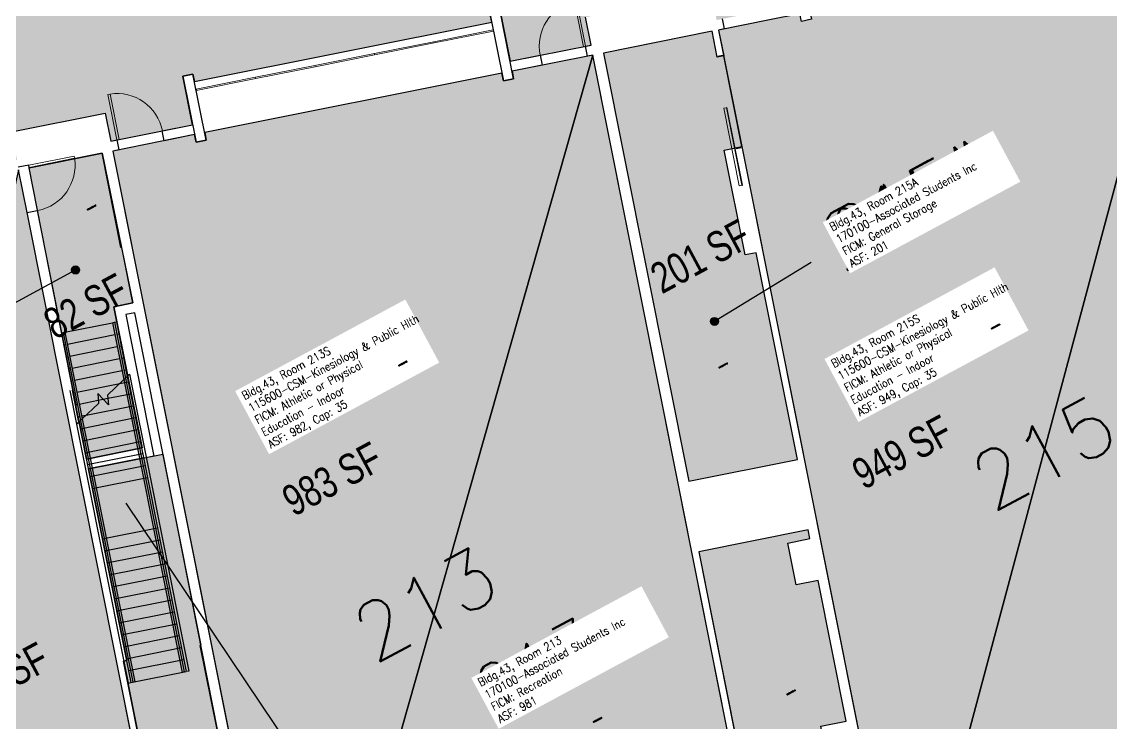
# Model space of a CAD drawing. Header units: inches. Extents: x 69213732 to 69221603, y 27657838 to 27667119.
# Drawn here: x 69216098 to 69216946, y 27664148 to 27664694 of the extents above; entities that cross this region are included whole.
import ezdxf
from ezdxf.enums import TextEntityAlignment as Align

# ---------------------------------------------------------------- set-up
doc = ezdxf.new("R2010")
doc.units = ezdxf.units.IN
doc.header["$LTSCALE"] = 100
doc.header["$MEASUREMENT"] = 0
for name, color, linetype in [('A-DOOR', 2, 'CONTINUOUS'), ('A-FLOR', 3, 'CONTINUOUS'), ('A-GLAZ', 1, 'CONTINUOUS'), ('A-GLAZ-SILL', 2, 'CONTINUOUS'), ('A-IDEN-FNUM', 1, 'CONTINUOUS'), ('A-IDEN-RNUM', 7, 'CONTINUOUS'), ('A-IDEN-SNUM', 4, 'CONTINUOUS'), ('A-IDEN-TEXT', 4, 'CONTINUOUS'), ('A-IDEN-VNUM', 4, 'CONTINUOUS'), ('A-WALL', 5, 'CONTINUOUS'), ('AREA-ASSIGN', 7, 'CONTINUOUS'), ('AREA-TEXT', 3, 'CONTINUOUS'), ('Rooms-Category-Color', 7, 'CONTINUOUS'), ('Rooms-College-Color', 7, 'CONTINUOUS'), ('Rooms-Department-Color', 7, 'CONTINUOUS'), ('Rooms-Division-Color', 7, 'CONTINUOUS'), ('Rooms-Information', 7, 'CONTINUOUS')]:
    doc.layers.add(name, color=color, linetype=linetype)
doc.styles.add('AREA', font='arial.ttf', dxfattribs={"width": 0.75, "height": 24})
doc.styles.add('ROOMFNUMBER', font='SIMPLEX.SHX', dxfattribs={"height": 0.8333})
doc.styles.add('ROOMSNUMBER', font='TXT.shx', dxfattribs={"height": 0.03})
doc.styles.add('ROOMVNUMBER', font='simplex.shx', dxfattribs={"width": 0.85})

# ---------------------------------------------------------------- blocks, each defined once
blk = doc.blocks.new('Single-Flush - SLO 3_ X 8_-4_-35-BACKGROUND Level 2 Parent View')
at = {"layer": 'A-DOOR', "lineweight": 20}
for p, q in [((16.25, -3.94), (16.25, -39.96)), ((18, -3.94), (16.25, -3.94)), ((18, -3.94), (18, -39.96)), ((18, -39.96), (16.25, -39.96))]:
    blk.add_line(p, q, dxfattribs=at)
at = {"layer": 'A-DOOR', "lineweight": 5}
blk.add_arc((18, -3.94), 36.07, 180, 267.21884, dxfattribs=at)
blk = doc.blocks.new('Single-Flush - SLO 3_ X 8_-4_-34-BACKGROUND Level 2 Parent View')
at = {"layer": 'A-DOOR', "lineweight": 20}
for p, q in [((16.25, 3.94), (16.25, 39.96)), ((18, 39.96), (16.25, 39.96)), ((18, 3.94), (18, 39.96)), ((18, 3.94), (16.25, 3.94))]:
    blk.add_line(p, q, dxfattribs=at)
at = {"layer": 'A-DOOR', "lineweight": 5}
blk.add_arc((18, 3.94), 36.07, 92.78116, 180, dxfattribs=at)
blk = doc.blocks.new('Single-Flush - 36_ x 114_-43-BACKGROUND Level 2 Parent View')
at = {"layer": 'A-DOOR', "lineweight": 20}
for p, q in [((16.25, -4.25), (16.25, -40.27)), ((18, -4.25), (16.25, -4.25)), ((18, -4.25), (18, -40.27)), ((18, -40.27), (16.25, -40.27))]:
    blk.add_line(p, q, dxfattribs=at)
at = {"layer": 'A-DOOR', "lineweight": 5}
blk.add_arc((18, -4.25), 36.07, 180, 267.21884, dxfattribs=at)
blk = doc.blocks.new('FITNESS CLOSET DOOR - 3068-Sliding-26-BACKGROUND Level 2 Parent View')
at = {"layer": 'A-DOOR', "lineweight": 20}
for p, q in [((-4, 10.3125), (-65.5, 10.3125)), ((-65.5, 10.3125), (-65.5, 8.3125)), ((-4, 8.3125), (-4, 10.3125)), ((-65.5, 8.3125), (-4, 8.3125))]:
    blk.add_line(p, q, dxfattribs=at)
at = {"layer": 'A-DOOR'}
for p, q in [((-4, 8.3125), (-65.5, 8.3125)), ((-65.5, 8.3125), (-65.5, 7.8125)), ((-65.5, 7.8125), (-4, 7.8125)), ((-36.625, 7), (-36.625, 3)), ((-4, 7.8125), (-4, 8.3125)), ((36.625, 7), (36.625, 3))]:
    blk.add_line(p, q, dxfattribs=at)

msp = doc.modelspace()

# ---------------------------------------------------------------- hatches: boundary and pattern name
at = {"layer": 'A-IDEN-FNUM'}
h = msp.add_hatch(color=256, dxfattribs=at)
edge = h.paths.add_edge_path()
edge.add_arc((69216140.24, 27664500.95), 3.14, 0, 360)
h = msp.add_hatch(color=256, dxfattribs=at)
edge = h.paths.add_edge_path()
edge.add_arc((69216637.6, 27664460.9), 3.14, 0, 360)
at = {"layer": 'A-IDEN-VNUM'}
h = msp.add_hatch(color=256, dxfattribs=at)
edge = h.paths.add_edge_path()
edge.add_arc((69216140.24, 27664500.95), 3.14, 0, 360)
h = msp.add_hatch(color=256, dxfattribs=at)
edge = h.paths.add_edge_path()
edge.add_arc((69216637.6, 27664460.9), 3.14, 0, 360)
at = {"layer": 'Rooms-Category-Color', "true_color": 0xadadad}
for points in [[(69217293.45, 27664338.06), (69217369.4, 27664378.94), (69217358.5, 27664399.19), (69217359.03, 27664399.47), (69217041.59, 27664987.32), (69216572.33, 27664893.72), (69216549.14, 27665009.87), (69216103.39, 27664923.16), (69216100.15, 27664918.3), (69216122.26, 27664803.73), (69215984.77, 27664777.49), (69215906.75, 27664922.46), (69216059.69, 27664952.99), (69216041.5, 27665044.1), (69215859.69, 27665007.26), (69215852.47, 27665020.68), (69215873.11, 27665031.77), (69215816.27, 27665137.39), (69215678.09, 27665063.02), (69215845.34, 27664752.26), (69215885.01, 27664760.18), (69215888.54, 27664742.48), (69215857.83, 27664736.34), (69215874.69, 27664651.88), (69215891.73, 27664655.29), (69215896.2, 27664632.85), (69215791.76, 27664612), (69215788.83, 27664626.71), (69215729.5, 27664614.87), (69215732.43, 27664600.16), (69215572.83, 27664568.3), (69215584.09, 27664511.91), (69215767.25, 27664548.48), (69215768.14, 27664544.06), (69215782.08, 27664546.85), (69215778.85, 27664563.03), (69215786.7, 27664564.6), (69215787.87, 27664558.71), (69216019.31, 27664604.91), (69216018.13, 27664610.8), (69216025.98, 27664612.36), (69216033.54, 27664574.49), (69216094.71, 27664586.7), (69216090.37, 27664608.39), (69216163.31, 27664622.95), (69216167.64, 27664601.26), (69216231.38, 27664613.98), (69216223.82, 27664651.86), (69216231.67, 27664653.43), (69216232.84, 27664647.54), (69216464.28, 27664693.74), (69216463.1, 27664699.63), (69216470.95, 27664701.19), (69216478.51, 27664663.32), (69216541.61, 27664675.91), (69216537.27, 27664697.61), (69216634.99, 27664717.12), (69216639.32, 27664695.42), (69216702.57, 27664708.05), (69216695.01, 27664745.92), (69216702.86, 27664747.49), (69216704.03, 27664741.61), (69216935.47, 27664787.81), (69216934.29, 27664793.69), (69216942.14, 27664795.26), (69216945.37, 27664779.08), (69216994.47, 27664788.88), (69216991.94, 27664793.57), (69216988.31, 27664791.62), (69216958.99, 27664846.1), (69217009.84, 27664873.47), (69217101.28, 27664703.58), (69217054.06, 27664678.17), (69217084.07, 27664622.41), (69217094.81, 27664627.91), (69217131.37, 27664647.59), (69217129.7, 27664642), (69217146.4, 27664610.96), (69217145.89, 27664610.69), (69217287.04, 27664348.45), (69217287.68, 27664348.79)], [(69216104.21, 27664580.56), (69216160.85, 27664591.87), (69216184.76, 27664475.29), (69216170.05, 27664472.36), (69216192, 27664362.4), (69216148.85, 27664353.79)]]:
    msp.add_hatch(color=253, dxfattribs=at).paths.add_polyline_path(points)
at = {"layer": 'Rooms-Category-Color', "true_color": 0xfbafa2}
for points in [[(69217001.26, 27664759.64), (69216951.24, 27664749.66), (69216952.41, 27664743.77), (69216944.57, 27664742.21), (69216943.39, 27664748.09), (69216711.96, 27664701.89), (69216713.14, 27664696.01), (69216705.29, 27664694.44), (69216704.12, 27664700.32), (69216680.46, 27664695.6), (69216640.86, 27664687.7), (69216658.97, 27664597.01), (69216786.57, 27663957.83)], [(69216542.81, 27664668.12), (69216480.05, 27664655.59), (69216481.22, 27664649.71), (69216473.38, 27664648.14), (69216472.2, 27664654.03), (69216240.77, 27664607.83), (69216241.95, 27664601.94), (69216234.1, 27664600.38), (69216232.93, 27664606.26), (69216169.18, 27664593.53), (69216314.74, 27663864.4)]]:
    msp.add_hatch(color=21, dxfattribs=at).paths.add_polyline_path(points)
at = {"layer": 'Rooms-Category-Color', "true_color": 0xffe090}
for points in [[(69216786.57, 27663957.83), (69216799.09, 27663960.31), (69216895.71, 27663979.44), (69217269.94, 27664053.55), (69217319.48, 27664063.36), (69217339.39, 27664067.3), (69217332.89, 27664079.38), (69217348.74, 27664087.91), (69217357.27, 27664072.06), (69217353.69, 27664070.13), (69217370.57, 27664073.47), (69217075.35, 27664621.99), (69217001.26, 27664759.64)], [(69216314.74, 27663864.4), (69216321.78, 27663865.79), (69216417.17, 27663884.68), (69216523.68, 27663905.77), (69216520.36, 27663922.45), (69216543.89, 27663927.15), (69216547.23, 27663910.44), (69216688.48, 27663938.41), (69216683.76, 27663962.05), (69216669.67, 27664032.65), (69216542.81, 27664668.12)], [(69215919.44, 27663786.12), (69215939.82, 27663790.16), (69215989.36, 27663799.97), (69216052.84, 27663812.54), (69216050.49, 27663824.3), (69216074.02, 27663829), (69216076.38, 27663817.2), (69216241.4, 27663849.88), (69216222.73, 27663943.43), (69216172.44, 27664195.34), (69216172.45, 27664195.34), (69216102.54, 27664545.56), (69216095.88, 27664578.9)]]:
    msp.add_hatch(color=41, dxfattribs=at).paths.add_polyline_path(points)
at = {"layer": 'Rooms-Category-Color', "true_color": 0xe3c5e1}
for points in [[(69216617.65, 27664336.64), (69216702.22, 27664353.52), (69216670.12, 27664514.34), (69216661.54, 27664512.63), (69216645.24, 27664594.27), (69216650.39, 27664595.3), (69216658.97, 27664597.01), (69216644.87, 27664667.62), (69216639.72, 27664666.59), (69216635.72, 27664686.67), (69216551.14, 27664669.79)], [(69216246.55, 27663850.9), (69216227.88, 27663944.46), (69216236.46, 27663946.17), (69216220.16, 27664027.81), (69216211.58, 27664026.1), (69216177.59, 27664196.37), (69216180.17, 27664196.89), (69216150.39, 27664346.07), (69216208.25, 27664357.62), (69216250.39, 27664143.35), (69216233.23, 27664139.92), (69216239.9, 27664107.35), (69216256.9, 27664110.74), (69216267.93, 27664055.45), (69216249.79, 27664051.83), (69216254.49, 27664028.3), (69216272.63, 27664031.92), (69216304.05, 27663874.52), (69216280.75, 27663869.9), (69216283.08, 27663858.13)], [(69216658.52, 27664115.32), (69216667.1, 27664117.03), (69216683.39, 27664035.39), (69216674.81, 27664033.68), (69216669.67, 27664032.65), (69216683.76, 27663962.05), (69216688.91, 27663963.07), (69216693.63, 27663939.43), (69216759.11, 27663952.39), (69216755.71, 27663969.44), (69216775.44, 27663973.37), (69216744.93, 27664126.2), (69216725.2, 27664122.27), (69216720.5, 27664145.8), (69216740.23, 27664149.74), (69216718.36, 27664259.27), (69216701.35, 27664255.87), (69216694.68, 27664288.44), (69216711.85, 27664291.87), (69216710.51, 27664298.58), (69216625.33, 27664281.58)]]:
    msp.add_hatch(color=254, dxfattribs=at).paths.add_polyline_path(points)
at = {"layer": 'Rooms-College-Color', "true_color": 0xffe090}
for points in [[(69217293.45, 27664338.06), (69217369.4, 27664378.94), (69217358.5, 27664399.19), (69217359.03, 27664399.47), (69217041.59, 27664987.32), (69216572.33, 27664893.72), (69216549.14, 27665009.87), (69216103.39, 27664923.16), (69216100.15, 27664918.3), (69216122.26, 27664803.73), (69215984.77, 27664777.49), (69215906.75, 27664922.46), (69216059.69, 27664952.99), (69216041.5, 27665044.1), (69215859.69, 27665007.26), (69215852.47, 27665020.68), (69215873.11, 27665031.77), (69215816.27, 27665137.39), (69215678.09, 27665063.02), (69215845.34, 27664752.26), (69215885.01, 27664760.18), (69215888.54, 27664742.48), (69215857.83, 27664736.34), (69215874.69, 27664651.88), (69215891.73, 27664655.29), (69215896.2, 27664632.85), (69215791.76, 27664612), (69215788.83, 27664626.71), (69215729.5, 27664614.87), (69215732.43, 27664600.16), (69215572.83, 27664568.3), (69215584.09, 27664511.91), (69215767.25, 27664548.48), (69215768.14, 27664544.06), (69215782.08, 27664546.85), (69215778.85, 27664563.03), (69215786.7, 27664564.6), (69215787.87, 27664558.71), (69216019.31, 27664604.91), (69216018.13, 27664610.8), (69216025.98, 27664612.36), (69216033.54, 27664574.49), (69216094.71, 27664586.7), (69216090.37, 27664608.39), (69216163.31, 27664622.95), (69216167.64, 27664601.26), (69216231.38, 27664613.98), (69216223.82, 27664651.86), (69216231.67, 27664653.43), (69216232.84, 27664647.54), (69216464.28, 27664693.74), (69216463.1, 27664699.63), (69216470.95, 27664701.19), (69216478.51, 27664663.32), (69216541.61, 27664675.91), (69216537.27, 27664697.61), (69216634.99, 27664717.12), (69216639.32, 27664695.42), (69216702.57, 27664708.05), (69216695.01, 27664745.92), (69216702.86, 27664747.49), (69216704.03, 27664741.61), (69216935.47, 27664787.81), (69216934.29, 27664793.69), (69216942.14, 27664795.26), (69216945.37, 27664779.08), (69216994.47, 27664788.88), (69216991.94, 27664793.57), (69216988.31, 27664791.62), (69216958.99, 27664846.1), (69217009.84, 27664873.47), (69217101.28, 27664703.58), (69217054.06, 27664678.17), (69217084.07, 27664622.41), (69217094.81, 27664627.91), (69217131.37, 27664647.59), (69217129.7, 27664642), (69217146.4, 27664610.96), (69217145.89, 27664610.69), (69217287.04, 27664348.45), (69217287.68, 27664348.79)], [(69217001.26, 27664759.64), (69216951.24, 27664749.66), (69216952.41, 27664743.77), (69216944.57, 27664742.21), (69216943.39, 27664748.09), (69216711.96, 27664701.89), (69216713.14, 27664696.01), (69216705.29, 27664694.44), (69216704.12, 27664700.32), (69216680.46, 27664695.6), (69216640.86, 27664687.7), (69216658.97, 27664597.01), (69216786.57, 27663957.83)], [(69216542.81, 27664668.12), (69216480.05, 27664655.59), (69216481.22, 27664649.71), (69216473.38, 27664648.14), (69216472.2, 27664654.03), (69216240.77, 27664607.83), (69216241.95, 27664601.94), (69216234.1, 27664600.38), (69216232.93, 27664606.26), (69216169.18, 27664593.53), (69216314.74, 27663864.4)]]:
    msp.add_hatch(color=41, dxfattribs=at).paths.add_polyline_path(points)
at = {"layer": 'Rooms-College-Color', "true_color": 0xadadad}
for points in [[(69216786.57, 27663957.83), (69216799.09, 27663960.31), (69216895.71, 27663979.44), (69217269.94, 27664053.55), (69217319.48, 27664063.36), (69217339.39, 27664067.3), (69217332.89, 27664079.38), (69217348.74, 27664087.91), (69217357.27, 27664072.06), (69217353.69, 27664070.13), (69217370.57, 27664073.47), (69217075.35, 27664621.99), (69217001.26, 27664759.64)], [(69216617.65, 27664336.64), (69216702.22, 27664353.52), (69216670.12, 27664514.34), (69216661.54, 27664512.63), (69216645.24, 27664594.27), (69216650.39, 27664595.3), (69216658.97, 27664597.01), (69216644.87, 27664667.62), (69216639.72, 27664666.59), (69216635.72, 27664686.67), (69216551.14, 27664669.79)], [(69216314.74, 27663864.4), (69216321.78, 27663865.79), (69216417.17, 27663884.68), (69216523.68, 27663905.77), (69216520.36, 27663922.45), (69216543.89, 27663927.15), (69216547.23, 27663910.44), (69216688.48, 27663938.41), (69216683.76, 27663962.05), (69216669.67, 27664032.65), (69216542.81, 27664668.12)], [(69216104.21, 27664580.56), (69216160.85, 27664591.87), (69216184.76, 27664475.29), (69216170.05, 27664472.36), (69216192, 27664362.4), (69216148.85, 27664353.79)], [(69215919.44, 27663786.12), (69215939.82, 27663790.16), (69215989.36, 27663799.97), (69216052.84, 27663812.54), (69216050.49, 27663824.3), (69216074.02, 27663829), (69216076.38, 27663817.2), (69216241.4, 27663849.88), (69216222.73, 27663943.43), (69216172.44, 27664195.34), (69216172.45, 27664195.34), (69216102.54, 27664545.56), (69216095.88, 27664578.9)], [(69216246.55, 27663850.9), (69216227.88, 27663944.46), (69216236.46, 27663946.17), (69216220.16, 27664027.81), (69216211.58, 27664026.1), (69216177.59, 27664196.37), (69216180.17, 27664196.89), (69216150.39, 27664346.07), (69216208.25, 27664357.62), (69216250.39, 27664143.35), (69216233.23, 27664139.92), (69216239.9, 27664107.35), (69216256.9, 27664110.74), (69216267.93, 27664055.45), (69216249.79, 27664051.83), (69216254.49, 27664028.3), (69216272.63, 27664031.92), (69216304.05, 27663874.52), (69216280.75, 27663869.9), (69216283.08, 27663858.13)], [(69216658.52, 27664115.32), (69216667.1, 27664117.03), (69216683.39, 27664035.39), (69216674.81, 27664033.68), (69216669.67, 27664032.65), (69216683.76, 27663962.05), (69216688.91, 27663963.07), (69216693.63, 27663939.43), (69216759.11, 27663952.39), (69216755.71, 27663969.44), (69216775.44, 27663973.37), (69216744.93, 27664126.2), (69216725.2, 27664122.27), (69216720.5, 27664145.8), (69216740.23, 27664149.74), (69216718.36, 27664259.27), (69216701.35, 27664255.87), (69216694.68, 27664288.44), (69216711.85, 27664291.87), (69216710.51, 27664298.58), (69216625.33, 27664281.58)]]:
    msp.add_hatch(color=253, dxfattribs=at).paths.add_polyline_path(points)
at = {"layer": 'Rooms-Department-Color', "true_color": 0xacacac}
for points in [[(69217293.45, 27664338.06), (69217369.4, 27664378.94), (69217358.5, 27664399.19), (69217359.03, 27664399.47), (69217041.59, 27664987.32), (69216572.33, 27664893.72), (69216549.14, 27665009.87), (69216103.39, 27664923.16), (69216100.15, 27664918.3), (69216122.26, 27664803.73), (69215984.77, 27664777.49), (69215906.75, 27664922.46), (69216059.69, 27664952.99), (69216041.5, 27665044.1), (69215859.69, 27665007.26), (69215852.47, 27665020.68), (69215873.11, 27665031.77), (69215816.27, 27665137.39), (69215678.09, 27665063.02), (69215845.34, 27664752.26), (69215885.01, 27664760.18), (69215888.54, 27664742.48), (69215857.83, 27664736.34), (69215874.69, 27664651.88), (69215891.73, 27664655.29), (69215896.2, 27664632.85), (69215791.76, 27664612), (69215788.83, 27664626.71), (69215729.5, 27664614.87), (69215732.43, 27664600.16), (69215572.83, 27664568.3), (69215584.09, 27664511.91), (69215767.25, 27664548.48), (69215768.14, 27664544.06), (69215782.08, 27664546.85), (69215778.85, 27664563.03), (69215786.7, 27664564.6), (69215787.87, 27664558.71), (69216019.31, 27664604.91), (69216018.13, 27664610.8), (69216025.98, 27664612.36), (69216033.54, 27664574.49), (69216094.71, 27664586.7), (69216090.37, 27664608.39), (69216163.31, 27664622.95), (69216167.64, 27664601.26), (69216231.38, 27664613.98), (69216223.82, 27664651.86), (69216231.67, 27664653.43), (69216232.84, 27664647.54), (69216464.28, 27664693.74), (69216463.1, 27664699.63), (69216470.95, 27664701.19), (69216478.51, 27664663.32), (69216541.61, 27664675.91), (69216537.27, 27664697.61), (69216634.99, 27664717.12), (69216639.32, 27664695.42), (69216702.57, 27664708.05), (69216695.01, 27664745.92), (69216702.86, 27664747.49), (69216704.03, 27664741.61), (69216935.47, 27664787.81), (69216934.29, 27664793.69), (69216942.14, 27664795.26), (69216945.37, 27664779.08), (69216994.47, 27664788.88), (69216991.94, 27664793.57), (69216988.31, 27664791.62), (69216958.99, 27664846.1), (69217009.84, 27664873.47), (69217101.28, 27664703.58), (69217054.06, 27664678.17), (69217084.07, 27664622.41), (69217094.81, 27664627.91), (69217131.37, 27664647.59), (69217129.7, 27664642), (69217146.4, 27664610.96), (69217145.89, 27664610.69), (69217287.04, 27664348.45), (69217287.68, 27664348.79)], [(69216104.21, 27664580.56), (69216160.85, 27664591.87), (69216184.76, 27664475.29), (69216170.05, 27664472.36), (69216192, 27664362.4), (69216148.85, 27664353.79)]]:
    msp.add_hatch(color=253, dxfattribs=at).paths.add_polyline_path(points)
at = {"layer": 'Rooms-Department-Color', "true_color": 0xffe090}
for points in [[(69217001.26, 27664759.64), (69216951.24, 27664749.66), (69216952.41, 27664743.77), (69216944.57, 27664742.21), (69216943.39, 27664748.09), (69216711.96, 27664701.89), (69216713.14, 27664696.01), (69216705.29, 27664694.44), (69216704.12, 27664700.32), (69216680.46, 27664695.6), (69216640.86, 27664687.7), (69216658.97, 27664597.01), (69216786.57, 27663957.83)], [(69216542.81, 27664668.12), (69216480.05, 27664655.59), (69216481.22, 27664649.71), (69216473.38, 27664648.14), (69216472.2, 27664654.03), (69216240.77, 27664607.83), (69216241.95, 27664601.94), (69216234.1, 27664600.38), (69216232.93, 27664606.26), (69216169.18, 27664593.53), (69216314.74, 27663864.4)]]:
    msp.add_hatch(color=41, dxfattribs=at).paths.add_polyline_path(points)
at = {"layer": 'Rooms-Department-Color', "true_color": 0x604aed}
for points in [[(69216786.57, 27663957.83), (69216799.09, 27663960.31), (69216895.71, 27663979.44), (69217269.94, 27664053.55), (69217319.48, 27664063.36), (69217339.39, 27664067.3), (69217332.89, 27664079.38), (69217348.74, 27664087.91), (69217357.27, 27664072.06), (69217353.69, 27664070.13), (69217370.57, 27664073.47), (69217075.35, 27664621.99), (69217001.26, 27664759.64)], [(69216617.65, 27664336.64), (69216702.22, 27664353.52), (69216670.12, 27664514.34), (69216661.54, 27664512.63), (69216645.24, 27664594.27), (69216650.39, 27664595.3), (69216658.97, 27664597.01), (69216644.87, 27664667.62), (69216639.72, 27664666.59), (69216635.72, 27664686.67), (69216551.14, 27664669.79)], [(69216314.74, 27663864.4), (69216321.78, 27663865.79), (69216417.17, 27663884.68), (69216523.68, 27663905.77), (69216520.36, 27663922.45), (69216543.89, 27663927.15), (69216547.23, 27663910.44), (69216688.48, 27663938.41), (69216683.76, 27663962.05), (69216669.67, 27664032.65), (69216542.81, 27664668.12)], [(69215919.44, 27663786.12), (69215939.82, 27663790.16), (69215989.36, 27663799.97), (69216052.84, 27663812.54), (69216050.49, 27663824.3), (69216074.02, 27663829), (69216076.38, 27663817.2), (69216241.4, 27663849.88), (69216222.73, 27663943.43), (69216172.44, 27664195.34), (69216172.45, 27664195.34), (69216102.54, 27664545.56), (69216095.88, 27664578.9)], [(69216246.55, 27663850.9), (69216227.88, 27663944.46), (69216236.46, 27663946.17), (69216220.16, 27664027.81), (69216211.58, 27664026.1), (69216177.59, 27664196.37), (69216180.17, 27664196.89), (69216150.39, 27664346.07), (69216208.25, 27664357.62), (69216250.39, 27664143.35), (69216233.23, 27664139.92), (69216239.9, 27664107.35), (69216256.9, 27664110.74), (69216267.93, 27664055.45), (69216249.79, 27664051.83), (69216254.49, 27664028.3), (69216272.63, 27664031.92), (69216304.05, 27663874.52), (69216280.75, 27663869.9), (69216283.08, 27663858.13)], [(69216658.52, 27664115.32), (69216667.1, 27664117.03), (69216683.39, 27664035.39), (69216674.81, 27664033.68), (69216669.67, 27664032.65), (69216683.76, 27663962.05), (69216688.91, 27663963.07), (69216693.63, 27663939.43), (69216759.11, 27663952.39), (69216755.71, 27663969.44), (69216775.44, 27663973.37), (69216744.93, 27664126.2), (69216725.2, 27664122.27), (69216720.5, 27664145.8), (69216740.23, 27664149.74), (69216718.36, 27664259.27), (69216701.35, 27664255.87), (69216694.68, 27664288.44), (69216711.85, 27664291.87), (69216710.51, 27664298.58), (69216625.33, 27664281.58)]]:
    msp.add_hatch(color=173, dxfattribs=at).paths.add_polyline_path(points)
at = {"layer": 'Rooms-Division-Color', "true_color": 0xadadad}
for points in [[(69217293.45, 27664338.06), (69217369.4, 27664378.94), (69217358.5, 27664399.19), (69217359.03, 27664399.47), (69217041.59, 27664987.32), (69216572.33, 27664893.72), (69216549.14, 27665009.87), (69216103.39, 27664923.16), (69216100.15, 27664918.3), (69216122.26, 27664803.73), (69215984.77, 27664777.49), (69215906.75, 27664922.46), (69216059.69, 27664952.99), (69216041.5, 27665044.1), (69215859.69, 27665007.26), (69215852.47, 27665020.68), (69215873.11, 27665031.77), (69215816.27, 27665137.39), (69215678.09, 27665063.02), (69215845.34, 27664752.26), (69215885.01, 27664760.18), (69215888.54, 27664742.48), (69215857.83, 27664736.34), (69215874.69, 27664651.88), (69215891.73, 27664655.29), (69215896.2, 27664632.85), (69215791.76, 27664612), (69215788.83, 27664626.71), (69215729.5, 27664614.87), (69215732.43, 27664600.16), (69215572.83, 27664568.3), (69215584.09, 27664511.91), (69215767.25, 27664548.48), (69215768.14, 27664544.06), (69215782.08, 27664546.85), (69215778.85, 27664563.03), (69215786.7, 27664564.6), (69215787.87, 27664558.71), (69216019.31, 27664604.91), (69216018.13, 27664610.8), (69216025.98, 27664612.36), (69216033.54, 27664574.49), (69216094.71, 27664586.7), (69216090.37, 27664608.39), (69216163.31, 27664622.95), (69216167.64, 27664601.26), (69216231.38, 27664613.98), (69216223.82, 27664651.86), (69216231.67, 27664653.43), (69216232.84, 27664647.54), (69216464.28, 27664693.74), (69216463.1, 27664699.63), (69216470.95, 27664701.19), (69216478.51, 27664663.32), (69216541.61, 27664675.91), (69216537.27, 27664697.61), (69216634.99, 27664717.12), (69216639.32, 27664695.42), (69216702.57, 27664708.05), (69216695.01, 27664745.92), (69216702.86, 27664747.49), (69216704.03, 27664741.61), (69216935.47, 27664787.81), (69216934.29, 27664793.69), (69216942.14, 27664795.26), (69216945.37, 27664779.08), (69216994.47, 27664788.88), (69216991.94, 27664793.57), (69216988.31, 27664791.62), (69216958.99, 27664846.1), (69217009.84, 27664873.47), (69217101.28, 27664703.58), (69217054.06, 27664678.17), (69217084.07, 27664622.41), (69217094.81, 27664627.91), (69217131.37, 27664647.59), (69217129.7, 27664642), (69217146.4, 27664610.96), (69217145.89, 27664610.69), (69217287.04, 27664348.45), (69217287.68, 27664348.79)], [(69216104.21, 27664580.56), (69216160.85, 27664591.87), (69216184.76, 27664475.29), (69216170.05, 27664472.36), (69216192, 27664362.4), (69216148.85, 27664353.79)]]:
    msp.add_hatch(color=253, dxfattribs=at).paths.add_polyline_path(points)
at = {"layer": 'Rooms-Division-Color', "true_color": 0xffe090}
for points in [[(69217001.26, 27664759.64), (69216951.24, 27664749.66), (69216952.41, 27664743.77), (69216944.57, 27664742.21), (69216943.39, 27664748.09), (69216711.96, 27664701.89), (69216713.14, 27664696.01), (69216705.29, 27664694.44), (69216704.12, 27664700.32), (69216680.46, 27664695.6), (69216640.86, 27664687.7), (69216658.97, 27664597.01), (69216786.57, 27663957.83)], [(69216542.81, 27664668.12), (69216480.05, 27664655.59), (69216481.22, 27664649.71), (69216473.38, 27664648.14), (69216472.2, 27664654.03), (69216240.77, 27664607.83), (69216241.95, 27664601.94), (69216234.1, 27664600.38), (69216232.93, 27664606.26), (69216169.18, 27664593.53), (69216314.74, 27663864.4)]]:
    msp.add_hatch(color=41, dxfattribs=at).paths.add_polyline_path(points)
at = {"layer": 'Rooms-Division-Color', "true_color": 0x604aed}
for points in [[(69216786.57, 27663957.83), (69216799.09, 27663960.31), (69216895.71, 27663979.44), (69217269.94, 27664053.55), (69217319.48, 27664063.36), (69217339.39, 27664067.3), (69217332.89, 27664079.38), (69217348.74, 27664087.91), (69217357.27, 27664072.06), (69217353.69, 27664070.13), (69217370.57, 27664073.47), (69217075.35, 27664621.99), (69217001.26, 27664759.64)], [(69216617.65, 27664336.64), (69216702.22, 27664353.52), (69216670.12, 27664514.34), (69216661.54, 27664512.63), (69216645.24, 27664594.27), (69216650.39, 27664595.3), (69216658.97, 27664597.01), (69216644.87, 27664667.62), (69216639.72, 27664666.59), (69216635.72, 27664686.67), (69216551.14, 27664669.79)], [(69216314.74, 27663864.4), (69216321.78, 27663865.79), (69216417.17, 27663884.68), (69216523.68, 27663905.77), (69216520.36, 27663922.45), (69216543.89, 27663927.15), (69216547.23, 27663910.44), (69216688.48, 27663938.41), (69216683.76, 27663962.05), (69216669.67, 27664032.65), (69216542.81, 27664668.12)], [(69215919.44, 27663786.12), (69215939.82, 27663790.16), (69215989.36, 27663799.97), (69216052.84, 27663812.54), (69216050.49, 27663824.3), (69216074.02, 27663829), (69216076.38, 27663817.2), (69216241.4, 27663849.88), (69216222.73, 27663943.43), (69216172.44, 27664195.34), (69216172.45, 27664195.34), (69216102.54, 27664545.56), (69216095.88, 27664578.9)], [(69216246.55, 27663850.9), (69216227.88, 27663944.46), (69216236.46, 27663946.17), (69216220.16, 27664027.81), (69216211.58, 27664026.1), (69216177.59, 27664196.37), (69216180.17, 27664196.89), (69216150.39, 27664346.07), (69216208.25, 27664357.62), (69216250.39, 27664143.35), (69216233.23, 27664139.92), (69216239.9, 27664107.35), (69216256.9, 27664110.74), (69216267.93, 27664055.45), (69216249.79, 27664051.83), (69216254.49, 27664028.3), (69216272.63, 27664031.92), (69216304.05, 27663874.52), (69216280.75, 27663869.9), (69216283.08, 27663858.13)], [(69216658.52, 27664115.32), (69216667.1, 27664117.03), (69216683.39, 27664035.39), (69216674.81, 27664033.68), (69216669.67, 27664032.65), (69216683.76, 27663962.05), (69216688.91, 27663963.07), (69216693.63, 27663939.43), (69216759.11, 27663952.39), (69216755.71, 27663969.44), (69216775.44, 27663973.37), (69216744.93, 27664126.2), (69216725.2, 27664122.27), (69216720.5, 27664145.8), (69216740.23, 27664149.74), (69216718.36, 27664259.27), (69216701.35, 27664255.87), (69216694.68, 27664288.44), (69216711.85, 27664291.87), (69216710.51, 27664298.58), (69216625.33, 27664281.58)]]:
    msp.add_hatch(color=173, dxfattribs=at).paths.add_polyline_path(points)

# ---------------------------------------------------------------- linework, layer by layer
at = {"layer": 'A-FLOR'}
for p, q in [((69216131.99, 27664452.52), (69216169.01, 27664459.91)), ((69216169.01, 27664459.91), (69216170.48, 27664460.21)), ((69216169.01, 27664459.91), (69216177.85, 27664415.59)), ((69216170.48, 27664460.21), (69216172.07, 27664460.53)), ((69216170.48, 27664460.21), (69216179.14, 27664416.8)), ((69216172.4, 27664460.59), (69216172.07, 27664460.53)), ((69216172.07, 27664460.53), (69216180.54, 27664418.11)), ((69216129.25, 27664451.98), (69216130.51, 27664452.23)), ((69216130.51, 27664452.23), (69216131.99, 27664452.52)), ((69216130.51, 27664452.23), (69216144.17, 27664383.84)), ((69216131.99, 27664452.52), (69216145.45, 27664385.06)), ((69216133.85, 27664443.21), (69216170.87, 27664450.6)), ((69216172.34, 27664450.89), (69216173.93, 27664451.21)), ((69216131.11, 27664442.66), (69216132.37, 27664442.91)), ((69216135.71, 27664433.89), (69216172.72, 27664441.28)), ((69216174.2, 27664441.57), (69216175.79, 27664441.89)), ((69216132.97, 27664433.34), (69216134.23, 27664433.6)), ((69216137.57, 27664424.57), (69216174.58, 27664431.97)), ((69216176.06, 27664432.26), (69216177.65, 27664432.58)), ((69216134.83, 27664424.03), (69216136.09, 27664424.28)), ((69216136.69, 27664414.71), (69216137.95, 27664414.97)), ((69216139.42, 27664415.26), (69216176.44, 27664422.65)), ((69216177.85, 27664415.59), (69216165.15, 27664403.61)), ((69216177.85, 27664415.59), (69216179.14, 27664416.8)), ((69216177.85, 27664415.59), (69216193.18, 27664338.8)), ((69216177.92, 27664422.94), (69216179.51, 27664423.26)), ((69216180.54, 27664418.11), (69216179.14, 27664416.8)), ((69216179.14, 27664416.8), (69216194.65, 27664339.1)), ((69216182.25, 27664419.73), (69216180.54, 27664418.11)), ((69216180.54, 27664418.11), (69216180.82, 27664418.38)), ((69216180.54, 27664418.11), (69216196.25, 27664339.42)), ((69216180.54, 27664418.11), (69216196.25, 27664339.42)), ((69216182.25, 27664419.73), (69216198.21, 27664339.81)), ((69216135.84, 27664407.02), (69216141.06, 27664380.91)), ((69216142.77, 27664382.53), (69216137.8, 27664407.41)), ((69216141.28, 27664405.94), (69216174.7, 27664412.61)), ((69216174.7, 27664412.61), (69216181.37, 27664413.94)), ((69216138.55, 27664405.4), (69216139.81, 27664405.65)), ((69216143.14, 27664396.63), (69216157.95, 27664399.58)), ((69216165.77, 27664395.95), (69216157.54, 27664404.69)), ((69216157.54, 27664404.69), (69216158.16, 27664397.03)), ((69216157.95, 27664399.58), (69216161.65, 27664400.32)), ((69216161.65, 27664400.32), (69216165.35, 27664401.06)), ((69216165.15, 27664403.61), (69216165.77, 27664395.95)), ((69216165.35, 27664401.06), (69216183.23, 27664404.63)), ((69216140.08, 27664396.01), (69216141.67, 27664396.33)), ((69216158.16, 27664397.03), (69216145.45, 27664385.06)), ((69216148.61, 27664388.03), (69216185.09, 27664395.31)), ((69216142.77, 27664382.53), (69216141.06, 27664380.91)), ((69216141.06, 27664380.91), (69216142.77, 27664382.53)), ((69216141.06, 27664380.91), (69216151.14, 27664330.41)), ((69216141.94, 27664386.7), (69216143.53, 27664387.02)), ((69216144.17, 27664383.84), (69216142.77, 27664382.53)), ((69216142.77, 27664382.53), (69216153.1, 27664330.8)), ((69216142.77, 27664382.53), (69216153.1, 27664330.8)), ((69216143.8, 27664377.38), (69216186.95, 27664386)), ((69216144.17, 27664383.84), (69216145.45, 27664385.06)), ((69216144.17, 27664383.84), (69216154.69, 27664331.12)), ((69216145, 27664387.31), (69216148.61, 27664388.03)), ((69216145.45, 27664385.06), (69216156.16, 27664331.41)), ((69216145.66, 27664368.07), (69216188.81, 27664376.68)), ((69216147.52, 27664358.75), (69216190.67, 27664367.36)), ((69216149.38, 27664349.43), (69216192.53, 27664358.05)), ((69216151.24, 27664340.12), (69216194.39, 27664348.73)), ((69216153.1, 27664330.8), (69216196.25, 27664339.42)), ((69216193.18, 27664338.8), (69216199.15, 27664308.89)), ((69216194.65, 27664339.1), (69216200.62, 27664309.19)), ((69216196.25, 27664339.42), (69216204.08, 27664300.19)), ((69216196.25, 27664339.42), (69216204.08, 27664300.19)), ((69216198.21, 27664339.81), (69216206.04, 27664300.58)), ((69216151.14, 27664330.41), (69216158.97, 27664291.18)), ((69216153.1, 27664330.8), (69216160.93, 27664291.58)), ((69216153.1, 27664330.8), (69216160.93, 27664291.58)), ((69216154.69, 27664331.12), (69216160.66, 27664301.21)), ((69216156.16, 27664331.41), (69216162.13, 27664301.5)), ((69216199.15, 27664308.89), (69216223.33, 27664187.78)), ((69216200.62, 27664309.19), (69216224.8, 27664188.08)), ((69216160.66, 27664301.21), (69216184.84, 27664180.1)), ((69216160.93, 27664291.58), (69216204.08, 27664300.19)), ((69216162.13, 27664301.5), (69216186.31, 27664180.39)), ((69216204.08, 27664300.19), (69216226.4, 27664188.4)), ((69216204.08, 27664300.19), (69216226.4, 27664188.4)), ((69216206.04, 27664300.58), (69216228.36, 27664188.79)), ((69216158.97, 27664291.18), (69216181.29, 27664179.39)), ((69216160.93, 27664291.58), (69216183.25, 27664179.78)), ((69216160.93, 27664291.58), (69216183.25, 27664179.78)), ((69216162.79, 27664282.26), (69216205.94, 27664290.87)), ((69216164.65, 27664272.94), (69216207.8, 27664281.56)), ((69216166.51, 27664263.63), (69216209.66, 27664272.24)), ((69216168.37, 27664254.31), (69216211.52, 27664262.92)), ((69216170.23, 27664244.99), (69216213.38, 27664253.61)), ((69216172.09, 27664235.68), (69216215.24, 27664244.29)), ((69216173.95, 27664226.36), (69216217.1, 27664234.98)), ((69216175.81, 27664217.05), (69216218.96, 27664225.66)), ((69216177.67, 27664207.73), (69216220.82, 27664216.34)), ((69216179.53, 27664198.41), (69216222.68, 27664207.03)), ((69216181.39, 27664189.1), (69216224.54, 27664197.71)), ((69216183.25, 27664179.78), (69216226.4, 27664188.4)), ((69216224.8, 27664188.08), (69216223.33, 27664187.78)), ((69216228.36, 27664188.79), (69216226.4, 27664188.4)), ((69216181.29, 27664179.39), (69216183.25, 27664179.78)), ((69216186.31, 27664180.39), (69216184.84, 27664180.1))]:
    msp.add_line(p, q, dxfattribs=at)
at = {"layer": 'A-GLAZ', "lineweight": 9}
for p, q in [((69216464.28, 27664693.74), (69216232.84, 27664647.54)), ((69216465.45, 27664687.86), (69216419.16, 27664678.62)), ((69216419.36, 27664677.64), (69216465.64, 27664686.88)), ((69216419.16, 27664678.62), (69216372.87, 27664669.38)), ((69216419.16, 27664678.62), (69216419.36, 27664677.64)), ((69216419.36, 27664677.64), (69216419.16, 27664678.62)), ((69216372.87, 27664669.38), (69216326.59, 27664660.14)), ((69216372.87, 27664669.38), (69216373.07, 27664668.4)), ((69216373.07, 27664668.4), (69216372.87, 27664669.38)), ((69216373.07, 27664668.4), (69216419.36, 27664677.64)), ((69216326.78, 27664659.16), (69216373.07, 27664668.4)), ((69216472.2, 27664654.03), (69216240.77, 27664607.83)), ((69216326.59, 27664660.14), (69216280.3, 27664650.9)), ((69216280.5, 27664649.92), (69216326.78, 27664659.16)), ((69216326.59, 27664660.14), (69216326.78, 27664659.16)), ((69216326.78, 27664659.16), (69216326.59, 27664660.14)), ((69216280.3, 27664650.9), (69216234.02, 27664641.66)), ((69216234.21, 27664640.68), (69216280.5, 27664649.92)), ((69216280.3, 27664650.9), (69216280.5, 27664649.92)), ((69216280.5, 27664649.92), (69216280.3, 27664650.9))]:
    msp.add_line(p, q, dxfattribs=at)
at = {"layer": 'A-GLAZ-SILL'}
for p, q in [((69216463.1, 27664699.63), (69216473.38, 27664648.14)), ((69216481.22, 27664649.71), (69216470.95, 27664701.19)), ((69216465.64, 27664686.88), (69216465.45, 27664687.86)), ((69216231.67, 27664653.43), (69216223.82, 27664651.86)), ((69216241.95, 27664601.94), (69216231.67, 27664653.43)), ((69216223.82, 27664651.86), (69216234.1, 27664600.38)), ((69216473.38, 27664648.14), (69216481.22, 27664649.71)), ((69216234.02, 27664641.66), (69216234.21, 27664640.68)), ((69216234.1, 27664600.38), (69216241.95, 27664601.94))]:
    msp.add_line(p, q, dxfattribs=at)
at = {"layer": 'A-IDEN-FNUM'}
for p, q in [((69216080.79, 27664468.95), (69216140.24, 27664500.95)), ((69216713.03, 27664506.7), (69216637.6, 27664460.9))]:
    msp.add_line(p, q, dxfattribs=at)
for centre in [(69216140.24, 27664500.95), (69216637.6, 27664460.9)]:
    msp.add_circle(centre, 3.14, dxfattribs=at)
at = {"layer": 'A-IDEN-TEXT'}
msp.add_line((69216574.89, 27663732.53), (69216179.52, 27664319.42), dxfattribs=at)
at = {"layer": 'A-IDEN-VNUM'}
for p, q in [((69216080.79, 27664468.95), (69216140.24, 27664500.95)), ((69216713.03, 27664506.7), (69216637.6, 27664460.9))]:
    msp.add_line(p, q, dxfattribs=at)
for centre in [(69216140.24, 27664500.95), (69216637.6, 27664460.9)]:
    msp.add_circle(centre, 3.14, dxfattribs=at)
at = {"layer": 'A-WALL'}
for p, q in [((69216541.61, 27664675.91), (69216537.27, 27664697.61)), ((69216643.61, 27664696.28), (69216645.15, 27664688.55)), ((69216635.72, 27664686.67), (69216551.14, 27664669.79)), ((69216639.72, 27664666.59), (69216635.72, 27664686.67)), ((69216645.15, 27664688.55), (69216640.86, 27664687.7)), ((69216640.86, 27664687.7), (69216644.87, 27664667.62)), ((69216537.32, 27664675.06), (69216541.61, 27664675.91)), ((69216538.86, 27664667.33), (69216537.32, 27664675.06)), ((69216551.14, 27664669.79), (69216617.65, 27664336.64)), ((69216478.51, 27664663.32), (69216502.01, 27664668.01)), ((69216502.01, 27664668.01), (69216503.55, 27664660.29)), ((69216542.81, 27664668.12), (69216538.86, 27664667.33)), ((69216669.67, 27664032.65), (69216542.81, 27664668.12)), ((69216644.87, 27664667.62), (69216639.72, 27664666.59)), ((69216503.55, 27664660.29), (69216480.05, 27664655.59)), ((69216090.37, 27664608.39), (69216163.31, 27664622.95)), ((69216163.31, 27664622.95), (69216167.64, 27664601.26)), ((69216207.75, 27664609.26), (69216231.38, 27664613.98)), ((69216167.64, 27664601.26), (69216172.45, 27664602.22)), ((69216172.45, 27664602.22), (69216173.99, 27664594.49)), ((69216209.29, 27664601.54), (69216207.75, 27664609.26)), ((69216232.93, 27664606.26), (69216209.29, 27664601.54)), ((69216173.99, 27664594.49), (69216169.18, 27664593.53)), ((69216169.18, 27664593.53), (69216314.74, 27663864.4)), ((69216645.24, 27664594.27), (69216650.39, 27664595.3)), ((69216661.54, 27664512.63), (69216645.24, 27664594.27)), ((69216653.82, 27664595.98), (69216658.97, 27664597.01)), ((69216658.97, 27664597.01), (69216786.57, 27663957.83)), ((69216160.85, 27664591.87), (69216104.21, 27664580.56)), ((69216175.53, 27664518.32), (69216160.85, 27664591.87)), ((69216103.82, 27664582.53), (69216095.49, 27664580.86)), ((69216104.21, 27664580.56), (69216103.82, 27664582.53)), ((69216102.54, 27664545.56), (69216110.26, 27664547.1)), ((69216172.45, 27664195.34), (69216102.54, 27664545.56)), ((69216110.26, 27664547.1), (69216140.41, 27664396.08)), ((69216176.14, 27664518.44), (69216175.53, 27664518.32)), ((69216184.76, 27664475.29), (69216176.14, 27664518.44)), ((69216670.12, 27664514.34), (69216661.54, 27664512.63)), ((69216702.22, 27664353.52), (69216670.12, 27664514.34)), ((69216170.05, 27664472.36), (69216184.76, 27664475.29)), ((69216192, 27664362.4), (69216170.05, 27664472.36)), ((69216186.3, 27664467.57), (69216179.31, 27664466.18)), ((69216179.31, 27664466.18), (69216201.3, 27664356.04)), ((69216237.94, 27664208.89), (69216186.3, 27664467.57)), ((69216143.06, 27664382.8), (69216148.85, 27664353.79)), ((69216148.85, 27664353.79), (69216192, 27664362.4)), ((69216201.3, 27664356.04), (69216193.58, 27664354.5)), ((69216193.54, 27664354.68), (69216150.39, 27664346.07)), ((69216193.58, 27664354.5), (69216193.54, 27664354.68)), ((69216617.65, 27664336.64), (69216702.22, 27664353.52)), ((69216150.39, 27664346.07), (69216180.17, 27664196.89)), ((69216710.51, 27664298.58), (69216625.33, 27664281.58)), ((69216711.85, 27664291.87), (69216710.51, 27664298.58)), ((69216694.68, 27664288.44), (69216711.85, 27664291.87)), ((69216701.35, 27664255.87), (69216694.68, 27664288.44)), ((69216625.33, 27664281.58), (69216658.52, 27664115.32)), ((69216718.36, 27664259.27), (69216701.35, 27664255.87)), ((69216740.23, 27664149.74), (69216718.36, 27664259.27)), ((69216237.33, 27664208.76), (69216237.94, 27664208.89)), ((69216250.39, 27664143.35), (69216237.33, 27664208.76)), ((69216222.73, 27663943.43), (69216172.44, 27664195.34)), ((69216172.44, 27664195.34), (69216172.45, 27664195.34)), ((69216180.17, 27664196.89), (69216177.59, 27664196.37)), ((69216177.59, 27664196.37), (69216211.58, 27664026.1)), ((69216720.5, 27664145.8), (69216740.23, 27664149.74))]:
    msp.add_line(p, q, dxfattribs=at)
at = {"layer": 'AREA-ASSIGN'}
for points in [[(69217001.26, 27664759.64), (69216951.24, 27664749.66), (69216952.41, 27664743.77), (69216944.57, 27664742.21), (69216943.39, 27664748.09), (69216711.96, 27664701.89), (69216713.14, 27664696.01), (69216705.29, 27664694.44), (69216704.12, 27664700.32), (69216680.46, 27664695.6), (69216640.86, 27664687.7), (69216658.97, 27664597.01), (69216786.57, 27663957.83)], [(69216786.57, 27663957.83), (69216799.09, 27663960.31), (69216895.71, 27663979.44), (69217269.94, 27664053.55), (69217319.48, 27664063.36), (69217339.39, 27664067.3), (69217332.89, 27664079.38), (69217348.74, 27664087.91), (69217357.27, 27664072.06), (69217353.69, 27664070.13), (69217370.57, 27664073.47), (69217075.35, 27664621.99), (69217001.26, 27664759.64)], [(69216617.65, 27664336.64), (69216702.22, 27664353.52), (69216670.12, 27664514.34), (69216661.54, 27664512.63), (69216645.24, 27664594.27), (69216650.39, 27664595.3), (69216658.97, 27664597.01), (69216644.87, 27664667.62), (69216639.72, 27664666.59), (69216635.72, 27664686.67), (69216551.14, 27664669.79)], [(69216542.81, 27664668.12), (69216480.05, 27664655.59), (69216481.22, 27664649.71), (69216473.38, 27664648.14), (69216472.2, 27664654.03), (69216240.77, 27664607.83), (69216241.95, 27664601.94), (69216234.1, 27664600.38), (69216232.93, 27664606.26), (69216169.18, 27664593.53), (69216314.74, 27663864.4)], [(69216314.74, 27663864.4), (69216321.78, 27663865.79), (69216417.17, 27663884.68), (69216523.68, 27663905.77), (69216520.36, 27663922.45), (69216543.89, 27663927.15), (69216547.23, 27663910.44), (69216688.48, 27663938.41), (69216683.76, 27663962.05), (69216669.67, 27664032.65), (69216542.81, 27664668.12)], [(69216104.21, 27664580.56), (69216160.85, 27664591.87), (69216184.76, 27664475.29), (69216170.05, 27664472.36), (69216192, 27664362.4), (69216148.85, 27664353.79)], [(69215919.44, 27663786.12), (69215939.82, 27663790.16), (69215989.36, 27663799.97), (69216052.84, 27663812.54), (69216050.49, 27663824.3), (69216074.02, 27663829), (69216076.38, 27663817.2), (69216241.4, 27663849.88), (69216222.73, 27663943.43), (69216172.44, 27664195.34), (69216172.45, 27664195.34), (69216102.54, 27664545.56), (69216095.88, 27664578.9)], [(69216246.55, 27663850.9), (69216227.88, 27663944.46), (69216236.46, 27663946.17), (69216220.16, 27664027.81), (69216211.58, 27664026.1), (69216177.59, 27664196.37), (69216180.17, 27664196.89), (69216150.39, 27664346.07), (69216208.25, 27664357.62), (69216250.39, 27664143.35), (69216233.23, 27664139.92), (69216239.9, 27664107.35), (69216256.9, 27664110.74), (69216267.93, 27664055.45), (69216249.79, 27664051.83), (69216254.49, 27664028.3), (69216272.63, 27664031.92), (69216304.05, 27663874.52), (69216280.75, 27663869.9), (69216283.08, 27663858.13)], [(69216658.52, 27664115.32), (69216667.1, 27664117.03), (69216683.39, 27664035.39), (69216674.81, 27664033.68), (69216669.67, 27664032.65), (69216683.76, 27663962.05), (69216688.91, 27663963.07), (69216693.63, 27663939.43), (69216759.11, 27663952.39), (69216755.71, 27663969.44), (69216775.44, 27663973.37), (69216744.93, 27664126.2), (69216725.2, 27664122.27), (69216720.5, 27664145.8), (69216740.23, 27664149.74), (69216718.36, 27664259.27), (69216701.35, 27664255.87), (69216694.68, 27664288.44), (69216711.85, 27664291.87), (69216710.51, 27664298.58), (69216625.33, 27664281.58)]]:
    msp.add_lwpolyline(points, close=True, dxfattribs=at)
for points in [[(69216090.37, 27664608.39), (69216163.31, 27664622.95), (69216167.64, 27664601.26), (69216231.38, 27664613.98), (69216223.82, 27664651.86), (69216231.67, 27664653.43), (69216232.84, 27664647.54), (69216464.28, 27664693.74), (69216463.1, 27664699.63)], [(69216470.95, 27664701.19), (69216478.51, 27664663.32), (69216541.61, 27664675.91), (69216537.27, 27664697.61)]]:
    msp.add_lwpolyline(points, dxfattribs=at)

# ---------------------------------------------------------------- block references
at = {"layer": 'A-DOOR'}
for name, p, rotation in [('Single-Flush - SLO 3_ X 8_-4_-34-BACKGROUND Level 2 Parent View', (69216520.43, 27664667.67), 11.28964836124703), ('FITNESS CLOSET DOOR - 3068-Sliding-26-BACKGROUND Level 2 Parent View', (69216654.25, 27664632.78), 101.2896483612455), ('Single-Flush - SLO 3_ X 8_-4_-35-BACKGROUND Level 2 Parent View', (69216190.87, 27664601.88), 191.2896483612471), ('Single-Flush - 36_ x 114_-43-BACKGROUND Level 2 Parent View', (69216103.18, 27664564.04), 101.2896483612455)]:
    msp.add_blockref(name, p, dxfattribs=dict(at, rotation=rotation))

# ---------------------------------------------------------------- texts
at = {"layer": 'A-IDEN-FNUM', "style": 'ROOMFNUMBER'}
for s, p in [('215A', (69216791.67, 27664553.61)), ('215', (69216893.92, 27664358.74)), ('213', (69216412.58, 27664240.73))]:
    msp.add_text(s, height=45, rotation=28.29, dxfattribs=at).set_placement(p, align=Align.MIDDLE)
at = {"layer": 'A-IDEN-RNUM', "style": 'ROOMSNUMBER', "width": 0.85}
for s, p in [('0211-B0', (69216149.55, 27664547.21)), ('0215-0S', (69216853.38, 27664454.71)), ('0213-0S', (69216391.91, 27664425.86)), ('0215-A0', (69216641.37, 27664424.34)), ('0213-A0', (69216694.12, 27664169.95)), ('0213-00', (69216543.47, 27664148.49))]:
    msp.add_text(s, height=1, rotation=28.29, dxfattribs=at).set_placement(p)
at = {"layer": 'A-IDEN-SNUM', "style": 'ROOMSNUMBER', "width": 0.85}
for s, p in [('04300211B0', (69216149.55, 27664547.21)), ('043002150S', (69216853.38, 27664454.71)), ('043002130S', (69216391.91, 27664425.86)), ('04300215A0', (69216641.37, 27664424.34)), ('04300213A0', (69216694.12, 27664169.95)), ('0430021300', (69216543.47, 27664148.49))]:
    msp.add_text(s, height=1, rotation=28.29, dxfattribs=at).set_placement(p)
at = {"layer": 'A-IDEN-VNUM', "style": 'ROOMVNUMBER', "width": 0.85}
for s, p in [('215A', (69216791.67, 27664553.61)), ('215s', (69216795.04, 27664433.81)), ('213s', (69216336.29, 27664408.78)), ('213', (69216500.4, 27664189.59))]:
    msp.add_text(s, height=45, rotation=28.29, dxfattribs=at).set_placement(p, align=Align.MIDDLE)
at = {"layer": 'AREA-TEXT', "style": 'AREA', "width": 0.75}
for s, p in [('201 SF', (69216626.68, 27664511.65)), ('82 SF', (69216148.11, 27664472.83)), ('949 SF', (69216783.69, 27664359.31)), ('983 SF', (69216339.99, 27664338.39)), ('845 SF', (69216080.42, 27664182.51))]:
    msp.add_text(s, height=24, rotation=28.29, dxfattribs=at).set_placement(p, align=Align.MIDDLE_CENTER)

# ---------------------------------------------------------------- next in the draw order: texts
at = {"layer": 'Rooms-Information', "width": 144, "attachment_point": 7, "rotation": 28.29, "style": 'ROOMVNUMBER', "bg_fill": 3, "box_fill_scale": 1.5, "bg_fill_color": 256, "bg_fill_true_color": 13158600, "bg_fill_transparency": 0}
for s, insert, char_height in [('Bldg.43, Room 215A^M^J170100-Associated Students Inc^M^JFICM: General Storage^M^JASF: 201', (69216744.59, 27664502.72), 6.4286), ('Bldg.43, Room 213S^M^J115600-CSM-Kinesiology & Public Hlth^M^JFICM: Athletic or Physical Education - Indoor^M^JASF: 982, Cap: 35', (69216293.22, 27664360.04), 6.42857), ('Bldg.43, Room 213^M^J170100-Associated Students Inc^M^JFICM: Recreation^M^JASF: 981', (69216470.97, 27664148.2), 6.4286)]:
    msp.add_mtext(s, dxfattribs=dict(at, insert=insert, char_height=char_height))

# ---------------------------------------------------------------- next in the draw order: texts
at = {"layer": 'Rooms-Information', "insert": (69216751.98, 27664385.08), "char_height": 6.42857, "width": 144, "attachment_point": 7, "rotation": 28.29, "style": 'ROOMVNUMBER', "bg_fill": 3, "box_fill_scale": 1.5, "bg_fill_color": 256, "bg_fill_true_color": 13158600, "bg_fill_transparency": 0}
msp.add_mtext('Bldg.43, Room 215S^M^J115600-CSM-Kinesiology & Public Hlth^M^JFICM: Athletic or Physical Education - Indoor^M^JASF: 949, Cap: 35', dxfattribs=at)

doc.saveas('drawing.dxf')
